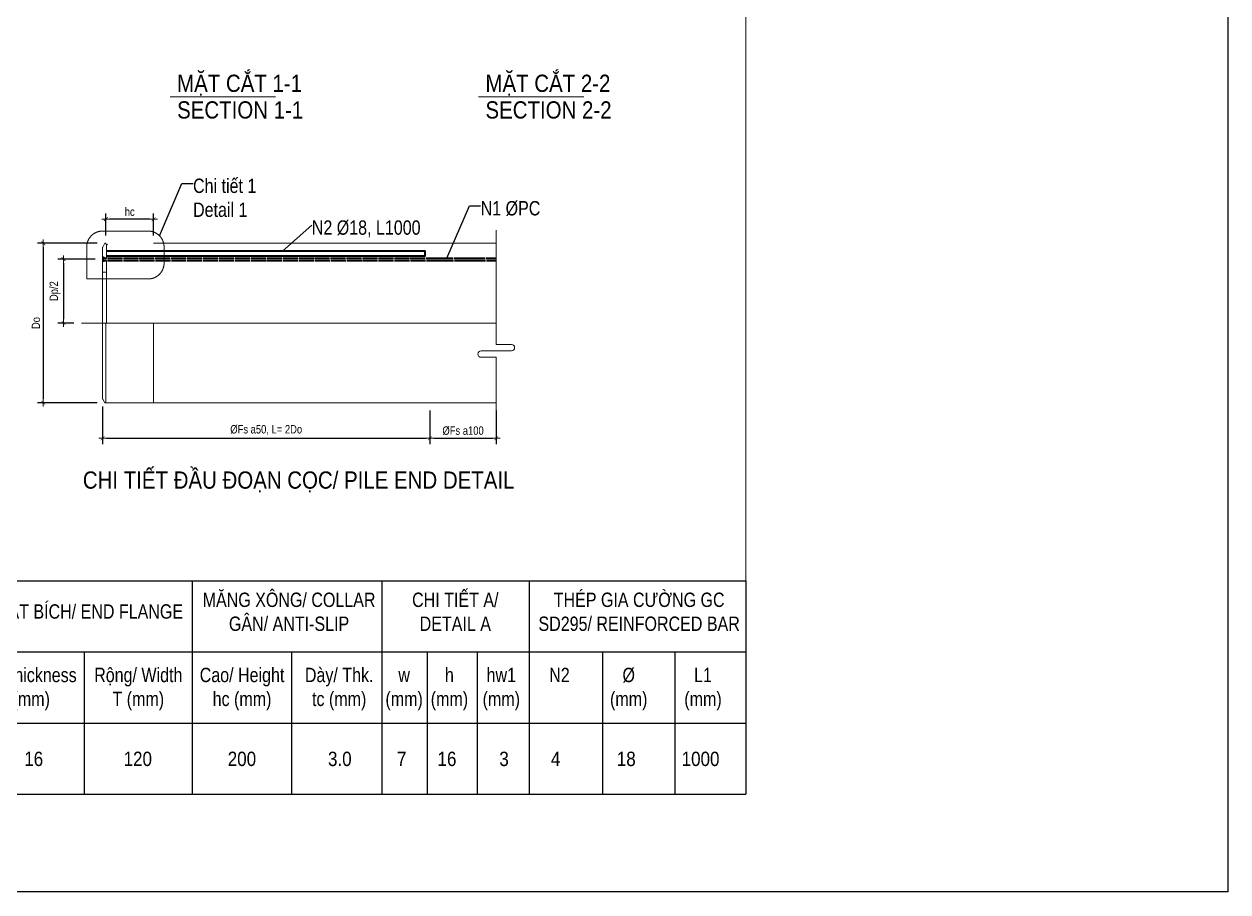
# Model space of a CAD drawing. Header units: millimetres. Extents: x -2123450 to -961021, y -260876 to 649159.
# Drawn here: x -1603460 to -1571995, y 92014 to 114684 of the extents above; entities that cross this region are included whole.
import ezdxf
from ezdxf.enums import TextEntityAlignment as Align

# ---------------------------------------------------------------- set-up
doc = ezdxf.new("R2010")
doc.units = ezdxf.units.MM
doc.header["$LTSCALE"] = 1000
doc.header["$MEASUREMENT"] = 0
doc.header["$PDMODE"] = 66
for name, pattern in [('CENTER2', [1.125, 0.75, -0.125, 0.125, -0.125]), ('CENTERX2', [4, 2.5, -0.5, 0.5, -0.5]), ('HIDDEN2', [4.7625, 3.175, -1.5875])]:
    doc.linetypes.add(name, pattern=pattern)
doc.layers.get('0').update_dxf_attribs({"linetype": 'CONTINUOUS'})
doc.layers.get('DEFPOINTS').update_dxf_attribs({"linetype": 'CONTINUOUS'})
for name, color, linetype, lineweight in [('4.DIM-F', 1, 'CONTINUOUS', 15), ('NDC_S_AXIS', 5, 'CENTER2', 15), ('NDC_S_BREAK-LINE', 1, 'CONTINUOUS', 15), ('NDC_S_CONTINUOUS', 3, 'CONTINUOUS', 20), ('NDC_S_DIM', 1, 'CONTINUOUS', 9), ('NDC_S_HATCH MATERIAL', 8, 'CONTINUOUS', 13), ('NDC_S_REBAR', 4, 'CONTINUOUS', 35), ('NDC_S_VN TEXT', 7, 'CONTINUOUS', 9)]:
    doc.layers.add(name, color=color, linetype=linetype, lineweight=lineweight)
doc.styles.add('NDC_ARIAL', font='arial.ttf', dxfattribs={"width": 0.8})
doc.dimstyles.new('DIM', dxfattribs={"dimtxt": 0.03, "dimasz": 0.035, "dimexe": 0.03, "dimexo": 0.03, "dimgap": 0.005, "dimtad": 1, "dimdec": 0, "dimlfac": 10000, "dimzin": 0, "dimdsep": 46, "dimtxsty": 'NDC_ARIAL', "dimblk": 'DOTSMALL', "dimcen": 0.05, "dimclrd": 1, "dimclre": 1, "dimadec": 0, "dimazin": 0, "dimtfac": 1, "dimtdec": 0, "dimtofl": 0, "dimtmove": 0, "dimatfit": 3, "dimfxl": 0.03, "dimtolj": 1, "dimtzin": 0, "dimarcsym": 0})
doc.dimstyles.new('NDC_1-100', dxfattribs={"dimscale": 100, "dimtxt": 2.2, "dimasz": 1, "dimexe": 1.5, "dimexo": 2, "dimgap": 0.8, "dimtad": 1, "dimdec": 0, "dimdsep": 46, "dimtxsty": 'NDC_ARIAL', "dimblk": 'DIMMARK', "dimcen": 49999.938995, "dimdle": 1.5, "dimclrd": 1, "dimclre": 1, "dimclrt": 3, "dimadec": 0, "dimazin": 0, "dimtfac": 1, "dimtdec": 0, "dimtix": 1, "dimtmove": 2, "dimatfit": 3, "dimfxl": 1, "dimarcsym": 0})

# ---------------------------------------------------------------- blocks, each defined once
blk = doc.blocks.new('_DotSmall')
at = {"color": 0, "linetype": 'ByBlock', "lineweight": 9, "const_width": 0.5}
blk.add_lwpolyline([(-0.0625, 0, 1), (0.0625, 0, 1)], format="xyb", close=True, dxfattribs=at)
blk = doc.blocks.new('DIMMARK')
at = {"layer": 'NDC_S_DIM', "color": 1}
blk.add_line((-1.5, 0), (1, 0), dxfattribs=at)
at = {"layer": 'NDC_S_DIM', "color": 2, "const_width": 0.15}
blk.add_lwpolyline([(-0.5, -0.5), (0.5, 0.5)], dxfattribs=at)
blk = doc.blocks.new('*D334')
at = {"layer": 'DEFPOINTS', "color": 0, "transparency": 16777216}
for p in [(-1601324, 109588), (-1601324, 108957), (-1600074, 108957)]:
    blk.add_point(p, dxfattribs=at)
at = {"layer": 'NDC_S_DIM', "color": 1, "lineweight": -2, "transparency": 16777216}
for p, q in [((-1601324, 109157), (-1601324, 109738)), ((-1600174, 109588), (-1601224, 109588)), ((-1600074, 109157), (-1600074, 109738))]:
    blk.add_line(p, q, dxfattribs=at)
at = {"layer": 'NDC_S_DIM', "color": 1, "lineweight": -2, "transparency": 16777216, "xscale": 100, "yscale": 100, "zscale": 100, "rotation": 180}
blk.add_blockref('DIMMARK', (-1601324, 109588), dxfattribs=at)
at = {"layer": 'NDC_S_DIM', "color": 1, "lineweight": -2, "transparency": 16777216, "xscale": 100, "yscale": 100, "zscale": 100}
blk.add_blockref('DIMMARK', (-1600074, 109588), dxfattribs=at)
at = {"layer": 'NDC_S_DIM', "color": 3, "transparency": 16777216, "insert": (-1600699, 109780), "char_height": 220, "attachment_point": 5, "style": 'NDC_ARIAL'}
blk.add_mtext('hc', dxfattribs=at)
blk = doc.blocks.new('*D335')
at = {"layer": 'DEFPOINTS', "color": 0, "transparency": 16777216}
for p in [(-1601408, 104890), (-1592854, 104790), (-1592854, 103863)]:
    blk.add_point(p, dxfattribs=at)
at = {"layer": 'NDC_S_DIM', "color": 1, "lineweight": -2, "transparency": 16777216}
for p, q in [((-1601408, 104690), (-1601408, 103713)), ((-1592854, 104590), (-1592854, 103713)), ((-1601308, 103863), (-1592954, 103863))]:
    blk.add_line(p, q, dxfattribs=at)
at = {"layer": 'NDC_S_DIM', "color": 1, "lineweight": -2, "transparency": 16777216, "xscale": 100, "yscale": 100, "zscale": 100, "rotation": 180}
blk.add_blockref('DIMMARK', (-1601408, 103863), dxfattribs=at)
at = {"layer": 'NDC_S_DIM', "color": 1, "lineweight": -2, "transparency": 16777216, "xscale": 100, "yscale": 100, "zscale": 100}
blk.add_blockref('DIMMARK', (-1592854, 103863), dxfattribs=at)
at = {"layer": 'NDC_S_DIM', "color": 3, "transparency": 16777216, "insert": (-1597131, 104079), "char_height": 220, "attachment_point": 5, "style": 'NDC_ARIAL'}
blk.add_mtext('ØFs a50, L= 2Do', dxfattribs=at)
blk = doc.blocks.new('*D336')
at = {"layer": 'DEFPOINTS', "color": 0, "transparency": 16777216}
for p in [(-1592854, 104790), (-1591118, 104790), (-1591118, 103863)]:
    blk.add_point(p, dxfattribs=at)
at = {"layer": 'NDC_S_DIM', "color": 1, "lineweight": -2, "transparency": 16777216}
for p, q in [((-1592854, 104590), (-1592854, 103713)), ((-1591118, 104590), (-1591118, 103713)), ((-1592754, 103863), (-1591218, 103863))]:
    blk.add_line(p, q, dxfattribs=at)
at = {"layer": 'NDC_S_DIM', "color": 1, "lineweight": -2, "transparency": 16777216, "xscale": 100, "yscale": 100, "zscale": 100, "rotation": 180}
blk.add_blockref('DIMMARK', (-1592854, 103863), dxfattribs=at)
at = {"layer": 'NDC_S_DIM', "color": 1, "lineweight": -2, "transparency": 16777216, "xscale": 100, "yscale": 100, "zscale": 100}
blk.add_blockref('DIMMARK', (-1591118, 103863), dxfattribs=at)
at = {"layer": 'NDC_S_DIM', "color": 3, "transparency": 16777216, "insert": (-1591986, 104061), "char_height": 220, "attachment_point": 5, "style": 'NDC_ARIAL'}
blk.add_mtext('ØFs a100', dxfattribs=at)
blk = doc.blocks.new('*D337')
at = {"layer": 'DEFPOINTS', "color": 0, "transparency": 16777216}
for p in [(-1601349, 108957), (-1602958, 104790), (-1601349, 104790)]:
    blk.add_point(p, dxfattribs=at)
at = {"layer": 'NDC_S_DIM', "color": 1, "lineweight": -2, "transparency": 16777216}
for p, q in [((-1601549, 108957), (-1603108, 108957)), ((-1602958, 108857), (-1602958, 104890)), ((-1601549, 104790), (-1603108, 104790))]:
    blk.add_line(p, q, dxfattribs=at)
at = {"layer": 'NDC_S_DIM', "color": 1, "lineweight": -2, "transparency": 16777216, "xscale": 100, "yscale": 100, "zscale": 100}
for p, rotation in [((-1602958, 108957), 90), ((-1602958, 104790), 270)]:
    blk.add_blockref('DIMMARK', p, dxfattribs=dict(at, rotation=rotation))
at = {"layer": 'NDC_S_DIM', "color": 3, "transparency": 16777216, "insert": (-1603150, 106873), "char_height": 220, "attachment_point": 5, "rotation": 90, "style": 'NDC_ARIAL'}
blk.add_mtext('Do', dxfattribs=at)
blk = doc.blocks.new('*D338')
at = {"layer": 'DEFPOINTS', "color": 0, "transparency": 16777216}
for p in [(-1601404, 108541), (-1602428, 106873), (-1601959, 106873)]:
    blk.add_point(p, dxfattribs=at)
at = {"layer": 'NDC_S_DIM', "color": 1, "lineweight": -2, "transparency": 16777216}
for p, q in [((-1601604, 108541), (-1602578, 108541)), ((-1602428, 108441), (-1602428, 106973)), ((-1602159, 106873), (-1602578, 106873))]:
    blk.add_line(p, q, dxfattribs=at)
at = {"layer": 'NDC_S_DIM', "color": 1, "lineweight": -2, "transparency": 16777216, "xscale": 100, "yscale": 100, "zscale": 100}
for p, rotation in [((-1602428, 108541), 90), ((-1602428, 106873), 270)]:
    blk.add_blockref('DIMMARK', p, dxfattribs=dict(at, rotation=rotation))
at = {"layer": 'NDC_S_DIM', "color": 3, "transparency": 16777216, "insert": (-1602650, 107707), "char_height": 220, "attachment_point": 5, "rotation": 90, "style": 'NDC_ARIAL'}
blk.add_mtext('Dp/2', dxfattribs=at)
blk = doc.blocks.new('CHI TIET DAU DOAN COC TOLE PHANG')
at = {"linetype": 'HIDDEN2', "ltscale": 0.2}
blk.add_lwpolyline([(0.209, 0.2885), (0.0663, 0.2885, 0.414214), (0.0163, 0.2385), (0.0163, 0.1383), (0.209, 0.1383, 0.414214), (0.259, 0.1883), (0.259, 0.2385, 0.414214)], format="xyb", close=True, dxfattribs=at)
at = {"layer": 'NDC_S_AXIS', "linetype": 'CENTERX2'}
for p, q in [((0.3192, 0), (0, 0)), ((1.301, 0), (0.3192, 0))]:
    blk.add_line(p, q, dxfattribs=at)
at = {"layer": 'NDC_S_BREAK-LINE'}
blk.add_lwpolyline([(1.301, 0.2915), (1.301, -0.0672), (1.3485, -0.0672, -1), (1.3485, -0.0872), (1.301, -0.0872), (1.2534, -0.0872, 1), (1.2534, -0.1072), (1.301, -0.1072), (1.301, -0.2909)], format="xyb", dxfattribs=at)
at = {"layer": 'NDC_S_CONTINUOUS'}
for p, q in [((0.0782, 0.2035), (0.0782, 0.247)), ((0.2262, 0.25), (1.301, 0.25)), ((0.0712, 0.2065), (0.0662, 0.2065)), ((0.0712, 0.1935), (0.0662, 0.1935)), ((0.0712, 0.2065), (0.0712, 0.2045)), ((0.0712, 0.2045), (0.0782, 0.2045)), ((0.0712, 0.1955), (0.0712, 0.1935)), ((0.0712, 0.1955), (0.0782, 0.1955)), ((0.0782, 0.1965), (0.0782, 0)), ((0.0782, 0.16), (0.0662, 0.16)), ((0.0762, 0), (0.0762, -0.25)), ((0.2262, 0), (0.2262, -0.25)), ((0.0762, -0.25), (0.2262, -0.25)), ((0.2262, -0.25), (1.301, -0.25))]:
    blk.add_line(p, q, dxfattribs=at)
blk.add_lwpolyline([(0.0762, -0.248), (0.0762, -0.25), (0.0732, -0.25), (0.0672, -0.238), (0.0662, -0.238), (0.0662, 0.238), (0.0672, 0.238), (0.0732, 0.25), (0.0762, 0.25), (0.0762, 0.247)], dxfattribs=at)
at = {"layer": 'NDC_S_REBAR'}
for p, q in [((0.0702, 0.2035), (0.0782, 0.2035)), ((0.0702, 0.1965), (0.0788, 0.1965)), ((0.0813, 0.2035), (0.1283, 0.2035)), ((0.0818, 0.1965), (0.1288, 0.1965)), ((0.1313, 0.2035), (0.1783, 0.2035)), ((0.1318, 0.1965), (0.1788, 0.1965)), ((0.1813, 0.2035), (0.2262, 0.2035)), ((0.1818, 0.1965), (0.2262, 0.1965)), ((0.2262, 0.2035), (0.2283, 0.2035)), ((0.2262, 0.1965), (0.2288, 0.1965)), ((0.2313, 0.2035), (0.2783, 0.2035)), ((0.2318, 0.1965), (0.2788, 0.1965)), ((0.2813, 0.2035), (0.3283, 0.2035)), ((0.2818, 0.1965), (0.3288, 0.1965)), ((0.3313, 0.2035), (0.3783, 0.2035)), ((0.3318, 0.1965), (0.3788, 0.1965)), ((0.3813, 0.2035), (0.4283, 0.2035)), ((0.3818, 0.1965), (0.4288, 0.1965)), ((0.4313, 0.2035), (0.4783, 0.2035)), ((0.4318, 0.1965), (0.4788, 0.1965)), ((0.4813, 0.2035), (0.5283, 0.2035)), ((0.4818, 0.1965), (0.5288, 0.1965)), ((0.5313, 0.2035), (0.5783, 0.2035)), ((0.5318, 0.1965), (0.5788, 0.1965)), ((0.5813, 0.2035), (0.6283, 0.2035)), ((0.5818, 0.1965), (0.6288, 0.1965)), ((0.6313, 0.2035), (0.6783, 0.2035)), ((0.6318, 0.1965), (0.6788, 0.1965)), ((0.6813, 0.2035), (0.7283, 0.2035)), ((0.6818, 0.1965), (0.7288, 0.1965)), ((0.7313, 0.2035), (0.7783, 0.2035)), ((0.7318, 0.1965), (0.7788, 0.1965)), ((0.7813, 0.2035), (0.8283, 0.2035)), ((0.7818, 0.1965), (0.8288, 0.1965)), ((0.8313, 0.2035), (0.8783, 0.2035)), ((0.8318, 0.1965), (0.8788, 0.1965)), ((0.8813, 0.2035), (0.9283, 0.2035)), ((0.8818, 0.1965), (0.9288, 0.1965)), ((0.9313, 0.2035), (0.9783, 0.2035)), ((0.9318, 0.1965), (0.9788, 0.1965)), ((0.9813, 0.2035), (1.0283, 0.2035)), ((0.9818, 0.1965), (1.0288, 0.1965)), ((1.0313, 0.2035), (1.0783, 0.2035)), ((1.0318, 0.1965), (1.0788, 0.1965)), ((1.0813, 0.2035), (1.1659, 0.2035)), ((1.0818, 0.1965), (1.1668, 0.1965)), ((1.1689, 0.2035), (1.2659, 0.2035)), ((1.1698, 0.1965), (1.2668, 0.1965)), ((1.2689, 0.2035), (1.301, 0.2035)), ((1.2698, 0.1965), (1.301, 0.1965))]:
    blk.add_line(p, q, dxfattribs=at)
blk.add_ellipse((0.0686, 0.2), major_axis=(0, 0.0055), ratio=0.363902, start_param=5.391025, end_param=10.293338, dxfattribs=at)
blk = doc.blocks.new('thep gia cuong')
at = {"layer": 'NDC_S_REBAR'}
blk.add_lwpolyline([(0, -0.014), (1, -0.014), (1, 0), (0, 0)], dxfattribs=at)

msp = doc.modelspace()

# ---------------------------------------------------------------- hatches: boundary and pattern name
at = {"layer": 'NDC_S_HATCH MATERIAL'}
h = msp.add_hatch(dxfattribs=at)
h.set_pattern_fill('ANSI37', color=256, scale=208.333333)
h.set_pattern_definition([(45, (-1970312.535, -121757.778), (-18.4142391, 18.4142391), []), (135, (-1970312.535, -121757.778), (-18.4142391, -18.4142391), [])])
edge = h.paths.add_edge_path()
edge.add_line((-1601282.53, 108931.65), (-1601307.53, 108931.65))
edge.add_line((-1601307.53, 108931.65), (-1601307.53, 108906.65))
edge.add_arc((-1601307.53, 108931.65), 25, 270, 360)

# ---------------------------------------------------------------- linework, layer by layer
for p, q in [((-1637042.3, 100144.13), (-1584595.34, 100144.13)), ((-1599062.86, 100144.13), (-1599062.86, 94563.77)), ((-1594105.78, 100144.13), (-1594105.78, 94563.77)), ((-1590260.1, 100144.13), (-1590260.1, 94563.77)), ((-1590260.1, 100144.13), (-1590260.1, 94563.77)), ((-1584595.34, 100144.13), (-1584595.34, 94563.77)), ((-1637042.3, 98284.01), (-1584595.34, 98284.01)), ((-1601886.33, 98284.01), (-1601886.33, 94563.77)), ((-1596465.72, 98284.01), (-1596465.72, 94563.77)), ((-1592926.97, 98284.01), (-1592926.97, 94563.77)), ((-1591616.13, 98284.01), (-1591616.13, 94563.77)), ((-1588341.22, 98284.01), (-1588341.22, 94563.77)), ((-1586453.87, 98284.01), (-1586453.87, 94563.77)), ((-1629304.31, 96423.89), (-1584595.34, 96423.89)), ((-1637042.3, 94563.77), (-1584595.34, 94563.77))]:
    msp.add_line(p, q)
at = {"layer": '4.DIM-F'}
for p, q in [((-1599639.28, 112781.18), (-1596885.51, 112781.18)), ((-1591580.1, 112781.18), (-1588826.33, 112781.18))]:
    msp.add_line(p, q, dxfattribs=at)
at = {"layer": 'DEFPOINTS'}
msp.add_lwpolyline([(-1698145.34, 181113.77), (-1571995.34, 181113.77), (-1571995.34, 92013.77), (-1698145.34, 92013.77)], close=True, dxfattribs=at)
at = {"layer": 'NDC_S_CONTINUOUS'}
msp.add_line((-1584595.34, 175295.06), (-1584595.34, 94563.77), dxfattribs=at)
at = {"layer": 'NDC_S_HATCH MATERIAL'}
msp.add_arc((-1601307.53, 108931.65), 25, 270, 0, dxfattribs=at)

# ---------------------------------------------------------------- block references
at = {"layer": 'NDC_S_HATCH MATERIAL', "xscale": 8333.333335864481, "yscale": 8333.333335864481, "zscale": 8333.333335864481}
for name, p in [('CHI TIET DAU DOAN COC TOLE PHANG', (-1601958.98, 106873.31)), ('thep gia cuong', (-1601307.53, 108750.4))]:
    msp.add_blockref(name, p, dxfattribs=at)

# ---------------------------------------------------------------- texts
at = {"layer": 'NDC_S_VN TEXT', "lineweight": 70, "style": 'NDC_ARIAL', "width": 0.85}
for s, p in [('MẶT CẮT 1-1', (-1599459.69, 112912.47)), ('MẶT CẮT 2-2', (-1591400.51, 112912.47)), ('SECTION 1-1', (-1599459.69, 112216.67)), ('SECTION 2-2', (-1591400.51, 112216.67))]:
    msp.add_text(s, height=450, dxfattribs=at).set_placement(p)
msp.add_text('CHI TIẾT ĐẦU ĐOẠN CỌC/ PILE END DETAIL', height=450, dxfattribs=at).set_placement((-1596282.96, 102547.8), align=Align.CENTER)
at = {"layer": 'NDC_S_VN TEXT', "style": 'NDC_ARIAL', "width": 0.85}
for s, p in [('16', (-1603208.09, 95301.86)), ('120', (-1600487.89, 95301.86)), ('200', (-1597766.08, 95301.86)), ('3.0', (-1595206.82, 95301.86)), ('7', (-1593590.61, 95301.86)), ('16', (-1592406.83, 95301.86)), ('3', (-1590914.45, 95301.86)), ('4', (-1589567.03, 95301.86)), ('18', (-1587720.76, 95301.86)), ('1000', (-1585778.94, 95301.86))]:
    msp.add_text(s, height=375, dxfattribs=at).set_placement(p, align=Align.CENTER)
at = {"layer": 'NDC_S_VN TEXT', "char_height": 375, "attachment_point": 1, "style": 'NDC_ARIAL'}
for s, insert in [('{\\fArial|b0|i0|c0|p34;Chi tiết 1\\PDetail 1}', (-1599043.04, 110646.99)), ('{\\fArial|b0|i0|c0|p34;N1 \\A1;Ø\\A0;PC}', (-1591526.11, 110060.71)), ('\\A1;N2 Ø18, L1000', (-1595939.18, 109556.31))]:
    msp.add_mtext(s, dxfattribs=dict(at, insert=insert))
at = {"layer": 'NDC_S_VN TEXT', "char_height": 375, "attachment_point": 2, "style": 'NDC_ARIAL'}
for s, width, insert in [('MĂNG XÔNG/ COLLAR\\PGÂN/ ANTI-SLIP', 5400.8432, (-1596533.61, 99832)), ('CHI TIẾT A/ DETAIL A', 2940.998, (-1592188.75, 99832)), ('THÉP GIA CƯỜNG GC SD295/ REINFORCED BAR', 5856.9136, (-1587383.58, 99832)), ('MẶT BÍCH/ END FLANGE', 5725.6224, (-1601760.64, 99526.94)), ('Dày/ Thickness Tf (mm)', 3146.0894, (-1603516.57, 97869)), ('Rộng/ Width\\PT (mm)', 2739.5929, (-1600474.21, 97869)), ('Cao/ Height\\Phc (mm)', 2401.6107, (-1597762.64, 97869)), ('Dày/ Thk.\\Ptc (mm)', 2300.003, (-1595223.82, 97869)), ('h\\P(mm)', 704.2382, (-1592342.45, 97869)), ('hw1\\P(mm)', 0.1346, (-1590986.43, 97869)), ('N2', 0.1346, (-1589466.35, 97869)), ('\\A1;Ø{\\A0;\\P(mm)}', 0.1346, (-1587656.38, 97869)), ('L1\\P(mm)', 0.1346, (-1585714.57, 97869)), ('w\\P(mm)', 0.1346, (-1593526.23, 97869))]:
    msp.add_mtext_dynamic_manual_height_columns(s, width=width, gutter_width=0.37, heights=[0], dxfattribs=dict(at, insert=insert))

# ---------------------------------------------------------------- dimensions: what is measured, and where the dimension line sits
at = {"layer": 'NDC_S_DIM'}
for base, p1, p2, text, picture, middle in [((-1601324.19, 109587.72), (-1600074.19, 108956.65), (-1601324.19, 108956.65), 'hc', '*D334', (-1600699.19, 109779.52)), ((-1592853.65, 103862.81), (-1601407.53, 104889.98), (-1592853.65, 104789.98), 'ØFs a50, L= 2Do', '*D335', (-1597130.59, 104078.62)), ((-1591117.58, 103862.81), (-1592853.65, 104789.98), (-1591117.58, 104789.98), 'ØFs a100', '*D336', (-1591985.61, 104061.28))]:
    dim = msp.add_linear_dim(base=base, p1=p1, p2=p2, text=text, dimstyle='NDC_1-100', dxfattribs=at)
    dim.commit()
    dim.dimension.update_dxf_attribs({"geometry": picture, "text_midpoint": middle})
for base, p1, p2, text, picture, middle in [((-1602958.14, 104789.98), (-1601349.19, 108956.65), (-1601349.19, 104789.98), 'Do', '*D337', (-1603149.94, 106873.31)), ((-1602427.62, 106873.31), (-1601403.58, 108540.83), (-1601958.98, 106873.31), 'Dp/2', '*D338', (-1602650.03, 107707.07))]:
    dim = msp.add_linear_dim(base=base, p1=p1, p2=p2, angle=90, text=text, dimstyle='NDC_1-100', dxfattribs=at)
    dim.commit()
    dim.dimension.update_dxf_attribs({"geometry": picture, "text_midpoint": middle})

# ---------------------------------------------------------------- leaders
at = {"layer": 'NDC_S_DIM', "annotation_type": 0, "has_hookline": 1, "hookline_direction": 0, "text_width": 1556.07}
msp.add_leader([(-1599922.89, 109155.42), (-1599337.78, 110521.99), (-1599043.05, 110521.99)], dimstyle='DIM', override={"dimgap": 0.005, "dimtad": 0}, dxfattribs=at)
at = {"layer": 'NDC_S_VN TEXT', "annotation_type": 0, "has_hookline": 1, "hookline_direction": 0}
for points, text_width in [([(-1592405.95, 108569.15), (-1591820.84, 109935.71), (-1591526.11, 109935.71)], 1511.87), ([(-1596704.88, 108750.4), (-1595939.22, 109431.31), (-1595939.18, 109431.31)], 2790.65)]:
    msp.add_leader(points, dimstyle='DIM', override={"dimgap": 0.005, "dimtad": 0}, dxfattribs=dict(at, text_width=text_width))

doc.saveas('drawing.dxf')
